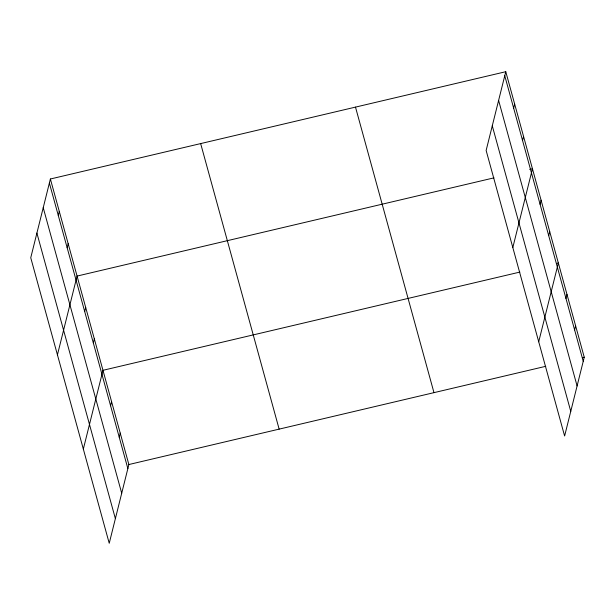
<?xml version="1.0" encoding="UTF-8"?>
<svg xmlns="http://www.w3.org/2000/svg" width="615" height="615" viewBox="0 0 615 615"><rect width="100%" height="100%" fill="white"/><g stroke="black" fill="none" stroke-linecap="round" stroke-linejoin="round"><path stroke-width="0.92" d="M50.384 178.996L30.75 257.754L109.232 543.291L128.866 464.533L50.384 178.996L505.768 71.709L584.25 357.246L564.616 436.004L486.134 150.467L505.768 71.709M58.271 215.411L59.278 211.36M67.166 247.776L68.173 243.717M57.433 354.84L77.067 276.081L493.968 177.858M84.693 311.544L85.7 307.492M93.326 342.955L94.333 338.896M83.333 449.065L102.966 370.307L519.867 272.084M110.592 405.769L111.599 401.718M119.225 437.18L120.233 433.129M513.656 108.125L514.663 104.073M522.55 140.489L523.557 136.43M512.818 247.545L532.452 168.794L529.707 169.44M540.078 204.257L541.085 200.198M548.711 235.668L549.718 231.609M538.717 341.771L558.351 263.02L556.521 263.451M565.977 298.483L566.984 294.431M574.61 329.894L575.617 325.835M128.866 464.533L545.766 366.309M582.42 357.676L584.25 357.246M504.761 75.768L583.235 361.297M498.611 100.414L577.093 385.951M492.277 125.814L570.758 411.35M355.493 107.118L433.975 392.654M200.659 143.595L279.141 429.132M49.377 183.055L127.859 468.592M43.227 207.709L121.709 493.238M36.9 233.1L115.374 518.637"/></g></svg>
